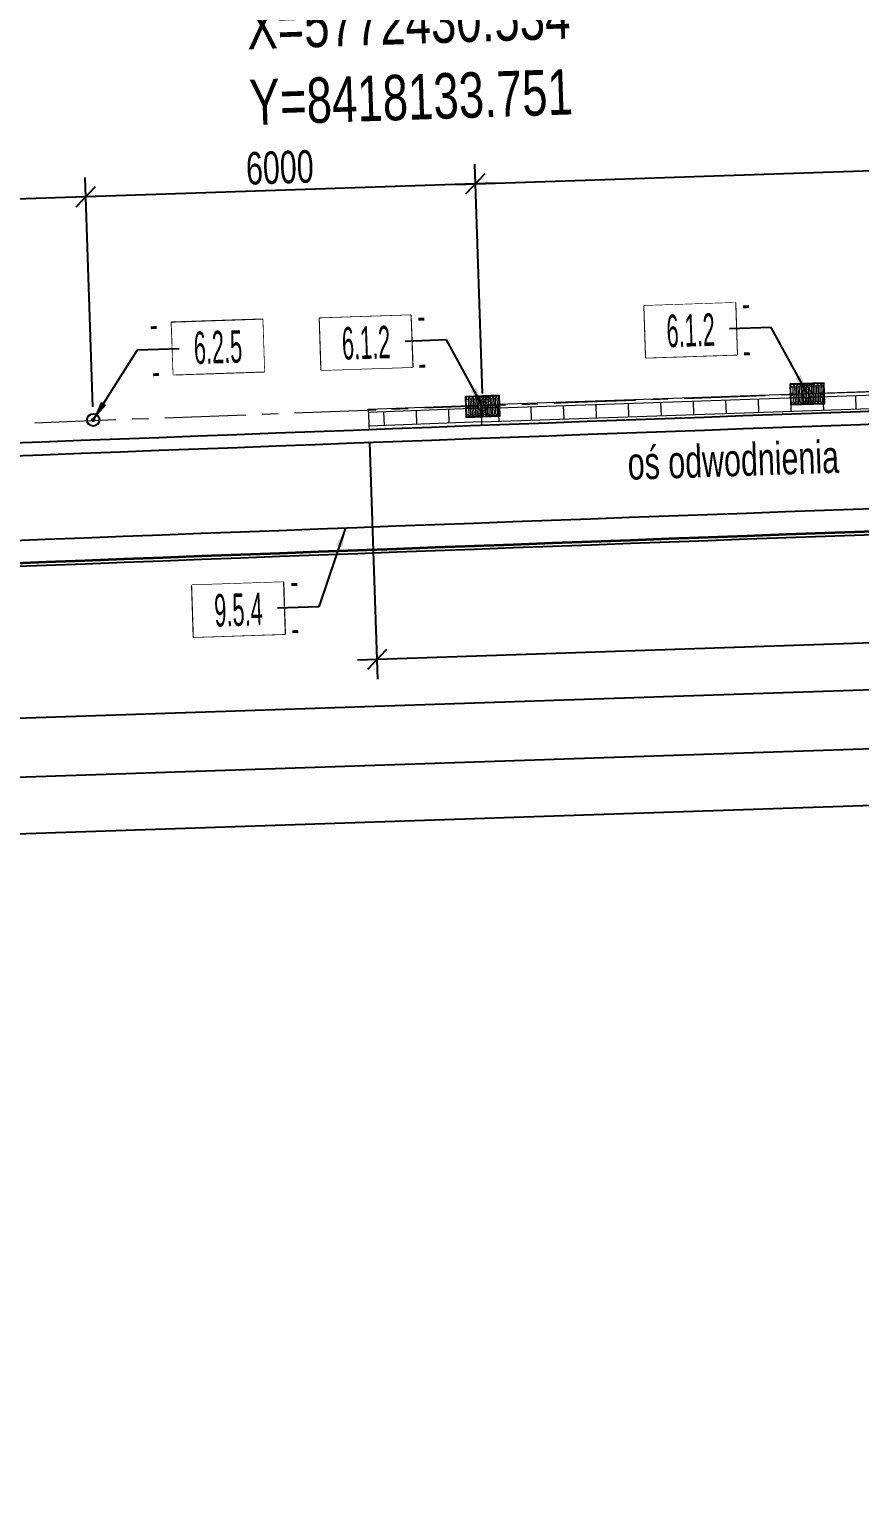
# Model space of a CAD drawing. Header units: metres. Extents: x 8395712 to 9795150, y 4166577 to 5794892.
# Drawn here: x 8418140.6 to 8418153.38, y 5772401.31 to 5772423.84 of the extents above; entities that cross this region are included whole.
import ezdxf
from ezdxf.enums import TextEntityAlignment as Align

# ---------------------------------------------------------------- set-up
doc = ezdxf.new("R2010")
doc.units = ezdxf.units.M
doc.set_wipeout_variables(frame=1)
doc.header["$PDMODE"] = 35
doc.header["$PDSIZE"] = 0.002
doc.linetypes.add('CENTER', pattern=[2, 1.25, -0.25, 0.25, -0.25])
for name, color, linetype in [('00RysOpi-T', 2, 'Continuous'), ('AII_M_bariery', 8, 'Continuous'), ('AII_M_ekrany', 8, 'Continuous'), ('AII_M_krawężnik', 9, 'Continuous'), ('AII_M_opisy do legendy', 2, 'Continuous'), ('AII_opis', 1, 'Continuous')]:
    doc.layers.add(name, color=color, linetype=linetype)
for name, color, linetype, lineweight in [('AII_M_konstrukcja 0.35', 2, 'Continuous', 35), ('AII_M_kreskowanie', 8, 'Continuous', 0), ('AII_M_odwodnienie', 8, 'Continuous', 9), ('AII_M_opisy wymiary', 1, 'Continuous', 25), ('AII_M_wyposazenie', 1, 'Continuous', 25)]:
    doc.layers.add(name, color=color, linetype=linetype, lineweight=lineweight)
doc.styles.add('AII_norm.', font='CDMSIMPL.shx', dxfattribs={"width": 0.75, "bigfont": 'CDMBIGPL.shx'})
doc.styles.add('CDMSTYLE', font='CDMSIMPL.shx', dxfattribs={"width": 0.7, "bigfont": 'CDMBIGPL.shx'})
doc.linetypes.add('OGRODZENIE2', pattern='A,6.35,-2.54,[132,ltypeshp.shx,S=2.54,R=0,X=-2.54,Y=0],-2.54,25.4', length=36.83)
doc.dimstyles.new('CDM-ME200MM', dxfattribs={"dimscale": 0.2, "dimtxt": 2.5, "dimasz": 1.5, "dimexe": 1.5, "dimexo": 1, "dimgap": 0.5, "dimtad": 1, "dimdec": 0, "dimlfac": 1000, "dimrnd": 1, "dimzin": 9, "dimtxsty": 'CDMSTYLE', "dimblk": 'OBLIQUE', "dimcen": 2.5, "dimdle": 1.5, "dimclrd": 9, "dimclre": 9, "dimadec": 1, "dimazin": 2, "dimtfac": 1, "dimtdec": 0, "dimtix": 1, "dimtmove": 2, "dimatfit": 3, "dimldrblk": 'DOT', "dimfxl": 1, "dimtvp": 1, "dimtolj": 1, "dimtzin": 0, "dimlwd": 25, "dimlwe": 25, "dimarcsym": 0})
doc.dimstyles.new('CDM-ME200MM$7', dxfattribs={"dimscale": 0.2, "dimtxt": 2.5, "dimasz": 1.5, "dimexe": 1.5, "dimexo": 1, "dimgap": 0.5, "dimtad": 1, "dimdec": 0, "dimlfac": 1000, "dimrnd": 1, "dimzin": 9, "dimtxsty": 'CDMSTYLE', "dimblk": 'OBLIQUE', "dimcen": 2.5, "dimdle": 1.5, "dimclrd": 9, "dimclre": 9, "dimadec": 1, "dimazin": 2, "dimtfac": 1, "dimtdec": 0, "dimtix": 1, "dimtmove": 2, "dimatfit": 3, "dimfxl": 1, "dimtvp": 1, "dimtolj": 1, "dimtzin": 0, "dimlwd": 25, "dimlwe": 25, "dimarcsym": 0})

# ---------------------------------------------------------------- blocks, each defined once
blk = doc.blocks.new('_OBLIQUE')
at = {"color": 0, "linetype": 'ByBlock'}
blk.add_line((-0.5, -0.5), (0.5, 0.5), dxfattribs=at)
blk = doc.blocks.new('*D35')
at = {"layer": 'AII_M_opisy wymiary', "color": 9, "linetype": 'ByBlock', "lineweight": 25, "transparency": 16777216}
for p, q in [((8418222.539, 5772418.029), (8418222.677, 5772413.918)), ((8418123.155, 5772414.699), (8418123.293, 5772410.589)), ((8418122.983, 5772410.878), (8418222.967, 5772414.228))]:
    blk.add_line(p, q, dxfattribs=at)
at = {"layer": 'Defpoints', "color": 0, "linetype": 'ByBlock', "lineweight": 25, "transparency": 16777216}
for p in [(8418222.533, 5772418.229), (8418123.149, 5772414.899), (8418222.667, 5772414.218)]:
    blk.add_point(p, dxfattribs=at)
at = {"layer": 'AII_M_opisy wymiary', "color": 9, "linetype": 'ByBlock', "lineweight": 25, "transparency": 16777216, "xscale": 0.3, "yscale": 0.3, "zscale": 0.3}
for p, rotation in [((8418222.667, 5772414.218), 1.918980294524142), ((8418123.283, 5772410.888), 181.9189802945241)]:
    blk.add_blockref('_OBLIQUE', p, dxfattribs=dict(at, rotation=rotation))
at = {"layer": 'AII_M_opisy wymiary', "color": 0, "linetype": 'ByBlock', "lineweight": 40, "transparency": 16777216, "insert": (8418172.963, 5772412.903), "char_height": 0.5, "attachment_point": 5, "rotation": 1.919, "style": 'CDMSTYLE'}
blk.add_mtext('\\A1;99440', dxfattribs=at)
blk = doc.blocks.new('_DOT')
at = {"color": 0, "linetype": 'ByBlock'}
blk.add_line((-0.5, 0), (-1, 0), dxfattribs=at)
at = {"color": 0, "linetype": 'ByBlock', "const_width": 0.5}
blk.add_lwpolyline([(-0.25, 0, 1), (0.25, 0, 1)], format="xyb", close=True, dxfattribs=at)
blk = doc.blocks.new('*U185')
at = {"layer": 'AII_M_odwodnienie', "color": 0, "linetype": 'ByBlock', "lineweight": -2}
for p, q in [((-1.738, 0.27), (-1.738, 0.06)), ((-1.5, 0.06), (-1.5, 0.27)), ((-1, 0.06), (-1, 0.27)), ((-0.5, 0.06), (-0.5, 0.27)), ((0, 0.06), (0, 0.27))]:
    blk.add_line(p, q, dxfattribs=at)
for points in [[(-1.738, 0.32), (0.262, 0.32), (0.262, 0.27), (-1.738, 0.27)], [(-1.738, 0.01), (0, 0.01), (0, 0.06), (-1.738, 0.06)]]:
    blk.add_lwpolyline(points, close=True, dxfattribs=at)
blk = doc.blocks.new('*U181')
at = {"layer": 'AII_M_odwodnienie', "color": 0, "linetype": 'ByBlock', "lineweight": -2}
for p, q in [((-5.5, -0.06), (-5.5, -0.27)), ((-5, -0.06), (-5, -0.27)), ((-4.5, -0.06), (-4.5, -0.27)), ((-4, -0.06), (-4, -0.27)), ((-3.5, -0.06), (-3.5, -0.27)), ((-3, -0.06), (-3, -0.27)), ((-2.5, -0.06), (-2.5, -0.27)), ((-2, -0.06), (-2, -0.27)), ((-1.5, -0.06), (-1.5, -0.27)), ((-1, -0.06), (-1, -0.27)), ((-0.5, -0.06), (-0.5, -0.27)), ((0, -0.06), (0, -0.27))]:
    blk.add_line(p, q, dxfattribs=at)
for points in [[(-37.138, -0.01), (0, -0.01), (0, -0.06), (-37.138, -0.06)], [(-37.138, -0.32), (0.262, -0.32), (0.262, -0.27), (-37.138, -0.27)]]:
    blk.add_lwpolyline(points, close=True, dxfattribs=at)
blk = doc.blocks.new('WPUST_RZUT')
at = {"layer": 'AII_M_odwodnienie', "color": 0, "lineweight": -2}
for p, q in [((0.262, 0.162), (-0.262, 0.162)), ((-0.262, 0.162), (-0.252, 0.152)), ((-0.262, -0.162), (-0.262, 0.162)), ((0.252, 0.152), (-0.252, 0.152)), ((-0.252, 0.152), (-0.252, 0.123)), ((-0.252, -0.123), (-0.252, 0.123)), ((-0.25, 0.02), (-0.25, 0.02)), ((-0.25, -0.02), (-0.25, 0.02)), ((-0.25, 0.02), (-0.232, 0.017)), ((-0.093, 0.15), (-0.249, 0.15)), ((-0.249, 0.15), (-0.249, 0.117)), ((-0.249, 0.117), (-0.226, 0.117)), ((-0.232, 0), (-0.228, 0.007)), ((-0.228, -0.007), (-0.232, 0)), ((-0.22, 0.007), (-0.228, 0.007)), ((-0.221, 0.114), (-0.221, 0.023)), ((-0.216, 0), (-0.22, 0.007)), ((-0.216, 0), (-0.22, -0.007)), ((-0.195, 0.13), (-0.195, -0.13)), ((-0.195, 0.117), (-0.174, 0.117)), ((-0.169, 0.114), (-0.169, -0.114)), ((-0.143, 0.13), (-0.143, -0.13)), ((-0.143, 0.117), (-0.122, 0.117)), ((-0.118, 0.114), (-0.118, -0.114)), ((-0.093, 0.15), (-0.094, 0.143)), ((-0.093, 0.142), (-0.094, 0.143)), ((-0.06, 0.123), (-0.093, 0.15)), ((-0.091, 0.127), (-0.091, -0.127)), ((-0.091, 0.114), (-0.068, 0.104)), ((-0.066, 0.144), (-0.066, 0.131)), ((-0.041, 0.144), (-0.066, 0.144)), ((-0.066, 0.1), (-0.066, -0.1)), ((-0.057, 0.109), (-0.06, 0.123)), ((0.056, 0.123), (-0.06, 0.123)), ((-0.039, 0.144), (-0.041, 0.144)), ((-0.039, 0.144), (-0.039, 0.123)), ((-0.039, 0.108), (-0.039, -0.107)), ((-0.018, 0.098), (-0.039, 0.098)), ((-0.014, 0.144), (-0.014, 0.126)), ((0.011, 0.144), (-0.014, 0.144)), ((-0.014, 0.094), (-0.014, -0.094)), ((0.013, 0.144), (0.011, 0.144)), ((0.013, 0.144), (0.013, 0.123)), ((0.013, 0.108), (0.013, -0.107)), ((0.034, 0.098), (0.013, 0.098)), ((0.038, 0.144), (0.038, 0.126)), ((0.063, 0.144), (0.038, 0.144)), ((0.038, 0.094), (0.038, -0.094)), ((0.056, 0.123), (0.054, 0.115)), ((0.089, 0.15), (0.056, 0.123)), ((0.065, 0.144), (0.063, 0.144)), ((0.065, 0.144), (0.065, 0.13)), ((0.065, 0.115), (0.065, -0.115)), ((0.065, 0.105), (0.085, 0.113)), ((0.093, 0.123), (0.089, 0.15)), ((0.249, 0.15), (0.089, 0.15)), ((0.09, 0.11), (0.09, -0.11)), ((0.117, 0.13), (0.117, -0.13)), ((0.117, 0.117), (0.138, 0.117)), ((0.142, 0.114), (0.142, -0.114)), ((0.169, 0.13), (0.169, -0.13)), ((0.169, 0.117), (0.19, 0.117)), ((0.194, 0.114), (0.194, -0.114)), ((0.216, 0), (0.22, 0.007)), ((0.22, -0.007), (0.216, 0)), ((0.228, 0.007), (0.22, 0.007)), ((0.221, 0.13), (0.221, 0.019)), ((0.221, 0.117), (0.249, 0.117)), ((0.224, 0.019), (0.221, 0.019)), ((0.232, 0), (0.228, 0.007)), ((0.232, 0), (0.228, -0.007)), ((0.25, 0.02), (0.232, 0.017)), ((0.249, 0.15), (0.249, 0.117)), ((0.25, 0.02), (0.25, 0.02)), ((0.25, -0.02), (0.25, 0.02)), ((0.252, 0.152), (0.262, 0.162)), ((0.252, -0.152), (0.252, 0.152)), ((0.262, -0.162), (0.262, 0.162)), ((-0.252, -0.152), (-0.262, -0.162)), ((-0.262, -0.162), (0.262, -0.162)), ((-0.252, -0.152), (-0.252, -0.123)), ((-0.252, -0.152), (0.252, -0.152)), ((-0.232, -0.017), (-0.25, -0.02)), ((-0.25, -0.02), (-0.25, -0.02)), ((-0.249, -0.118), (-0.226, -0.118)), ((-0.249, -0.149), (-0.249, -0.118)), ((-0.093, -0.149), (-0.249, -0.149)), ((-0.228, -0.007), (-0.22, -0.007)), ((-0.221, -0.023), (-0.221, -0.114)), ((-0.195, -0.118), (-0.174, -0.118)), ((-0.143, -0.118), (-0.122, -0.118)), ((-0.094, -0.143), (-0.093, -0.142)), ((-0.093, -0.149), (-0.094, -0.143)), ((-0.06, -0.122), (-0.093, -0.149)), ((-0.091, -0.114), (-0.068, -0.104)), ((-0.066, -0.131), (-0.066, -0.143)), ((-0.041, -0.143), (-0.066, -0.143)), ((-0.057, -0.109), (-0.06, -0.122)), ((0.056, -0.122), (-0.06, -0.122)), ((-0.039, -0.143), (-0.041, -0.143)), ((-0.018, -0.097), (-0.039, -0.097)), ((-0.039, -0.122), (-0.039, -0.143)), ((-0.014, -0.126), (-0.014, -0.143)), ((0.011, -0.143), (-0.014, -0.143)), ((0.013, -0.143), (0.011, -0.143)), ((0.034, -0.097), (0.013, -0.097)), ((0.013, -0.122), (0.013, -0.143)), ((0.038, -0.126), (0.038, -0.143)), ((0.063, -0.143), (0.038, -0.143)), ((0.056, -0.122), (0.054, -0.115)), ((0.089, -0.149), (0.056, -0.122)), ((0.065, -0.143), (0.063, -0.143)), ((0.065, -0.105), (0.085, -0.113)), ((0.065, -0.13), (0.065, -0.143)), ((0.093, -0.123), (0.089, -0.149)), ((0.249, -0.149), (0.089, -0.149)), ((0.117, -0.118), (0.138, -0.118)), ((0.169, -0.118), (0.19, -0.118)), ((0.22, -0.007), (0.228, -0.007)), ((0.221, -0.019), (0.224, -0.019)), ((0.221, -0.019), (0.221, -0.13)), ((0.221, -0.118), (0.249, -0.118)), ((0.232, -0.017), (0.25, -0.02)), ((0.249, -0.149), (0.249, -0.118)), ((0.25, -0.02), (0.25, -0.02)), ((0.262, -0.162), (0.252, -0.152))]:
    blk.add_line(p, q, dxfattribs=at)
at = {"layer": 'AII_M_odwodnienie', "color": 0, "lineweight": -2, "flags": 128}
for points in [[(-0.25, 0.02), (-0.236, 0.018), (-0.23, 0.018)], [(-0.222, 0.116), (-0.222, 0.115), (-0.221, 0.114)], [(-0.17, 0.116), (-0.17, 0.115), (-0.169, 0.114)], [(-0.118, 0.116), (-0.118, 0.115), (-0.118, 0.114)], [(-0.091, 0.127), (-0.091, 0.131), (-0.091, 0.136), (-0.091, 0.139), (-0.092, 0.14), (-0.092, 0.142), (-0.093, 0.142)], [(-0.068, 0.104), (-0.067, 0.103), (-0.066, 0.102)], [(-0.066, 0.102), (-0.066, 0.101), (-0.066, 0.1)], [(-0.014, 0.096), (-0.014, 0.095), (-0.014, 0.094)], [(0.038, 0.096), (0.038, 0.095), (0.038, 0.094)], [(0.063, 0.124), (0.059, 0.12), (0.054, 0.115)], [(0.065, 0.115), (0.065, 0.119), (0.065, 0.121), (0.065, 0.122), (0.065, 0.123), (0.064, 0.123), (0.064, 0.124), (0.064, 0.124), (0.064, 0.124), (0.064, 0.124), (0.064, 0.124), (0.063, 0.124)], [(0.093, 0.123), (0.09, 0.116), (0.089, 0.113)], [(0.142, 0.116), (0.142, 0.115), (0.142, 0.114)], [(0.194, 0.116), (0.194, 0.115), (0.194, 0.114)], [(0.25, 0.02), (0.236, 0.018), (0.23, 0.018)], [(-0.23, -0.018), (-0.236, -0.018), (-0.25, -0.02)], [(-0.221, -0.114), (-0.222, -0.115), (-0.222, -0.116)], [(-0.169, -0.114), (-0.17, -0.115), (-0.17, -0.116)], [(-0.118, -0.114), (-0.118, -0.115), (-0.118, -0.116)], [(-0.093, -0.142), (-0.092, -0.142), (-0.092, -0.141), (-0.091, -0.139), (-0.091, -0.137), (-0.091, -0.132), (-0.091, -0.127)], [(-0.066, -0.102), (-0.067, -0.103), (-0.068, -0.104)], [(-0.066, -0.1), (-0.066, -0.101), (-0.066, -0.102)], [(-0.014, -0.094), (-0.014, -0.095), (-0.014, -0.096)], [(0.038, -0.094), (0.038, -0.095), (0.038, -0.096)], [(0.054, -0.115), (0.059, -0.12), (0.063, -0.124)], [(0.063, -0.124), (0.064, -0.124), (0.064, -0.124), (0.064, -0.124), (0.064, -0.124), (0.064, -0.124), (0.065, -0.123), (0.065, -0.121), (0.065, -0.119), (0.065, -0.115)], [(0.089, -0.113), (0.09, -0.116), (0.093, -0.123)], [(0.142, -0.114), (0.142, -0.115), (0.142, -0.116)], [(0.194, -0.114), (0.194, -0.115), (0.194, -0.116)], [(0.23, -0.018), (0.236, -0.018), (0.25, -0.02)]]:
    blk.add_lwpolyline(points, dxfattribs=at)
at = {"layer": 'AII_M_odwodnienie', "color": 0, "lineweight": -2}
for centre, radius in [((-0.224, 0), 0.013), ((-0.224, 0), 0.012), ((0, 0), 0.075), ((0.224, 0), 0.012)]:
    blk.add_circle(centre, radius, dxfattribs=at)
for centre, radius, start, end in [((-0.224, 0), 0.019, 90, 270), ((-0.224, 0), 0.00702, 150, 210), ((-0.224, 0), 0.00702, 90, 150), ((-0.225, 0.023), 0.00394, 274.1326, 0.8038), ((-0.224, 0), 0.00702, 30, 90), ((-0.224, 0), 0.00702, 330, 30), ((-0.067, 0.131), 0.00195, 251.6983, 2.8741), ((-0.05, 0.09), 0.0201, 110.6397, 144.0394), ((-0.017, 0.126), 0.00398, 286.3143, 0.6369), ((0.035, 0.126), 0.00398, 286.3144, 0.6368), ((0.087, 0.11), 0.0041, 47.8922, 114.4444), ((0.086, 0.11), 0.00414, 360, 45.1676), ((0.224, 0), 0.013, 110.2565, 249.7435), ((0.224, 0), 0.00702, 150, 210), ((0.224, 0), 0.00702, 90, 150), ((0.224, 0), 0.013, 249.7478, 110.2522), ((0.224, 0), 0.019, 270, 90), ((0.224, 0), 0.00702, 30, 90), ((0.224, 0), 0.00702, 330, 30), ((-0.224, 0), 0.00702, 210, 270), ((-0.225, -0.023), 0.00396, 359.4753, 85.5883), ((-0.224, 0), 0.00702, 270, 330), ((-0.067, -0.131), 0.002, 358.5452, 105.1753), ((-0.05, -0.091), 0.0194, 215.2928, 250.0282), ((-0.017, -0.126), 0.00378, 357.523, 78.2893), ((0.035, -0.126), 0.00378, 357.523, 78.2894), ((0.087, -0.11), 0.0041, 245.5739, 312.0895), ((0.086, -0.11), 0.00413, 314.8096, 0.0228), ((0.224, 0), 0.00702, 210, 270), ((0.224, 0), 0.00702, 270, 330)]:
    blk.add_arc(centre, radius, start, end, dxfattribs=at)
for centre, major_axis, ratio, start_param, end_param in [((-0.225, 0.114), (0.00356, -0.00189), 0.986478, 1.130171, 2.065083), ((-0.197, -0.37), (0, 0.513), 0.15625, 0, 0.327274), ((-0.197, 0.13), (0, 0.0128), 0.15625, 4.712389, 6.283185), ((-0.173, 0.114), (0.00356, -0.00189), 0.986478, 1.130171, 2.065083), ((-0.145, -0.37), (0, 0.513), 0.15625, 0, 0.327274), ((-0.145, 0.13), (0, 0.0128), 0.15625, 4.712389, 6.283185), ((-0.121, 0.114), (0.00356, -0.00189), 0.986478, 1.130171, 2.065083), ((-0.093, -0.37), (0, 0.513), 0.15625, 0.0189, 0.327274), ((-0.041, -0.283), (0, 0.401), 0.2, 0, 0.204754), ((-0.041, 0.108), (0, 0.01), 0.2, 4.712389, 6.283185), ((-0.017, 0.094), (0.0035, -0.00201), 0.982703, 1.213284, 2.099289), ((0.011, -0.283), (0, 0.401), 0.2, 0, 0.328812), ((0.011, 0.108), (0, 0.01), 0.2, 4.712389, 6.283185), ((0.035, 0.094), (0.0035, -0.00201), 0.982703, 1.213284, 2.099289), ((0.063, -0.283), (0, 0.401), 0.2, 0.11706, 0.328812), ((0.115, -0.37), (0, 0.513), 0.15625, 0, 0.282384), ((0.115, 0.13), (0, 0.0128), 0.15625, 4.712389, 6.283185), ((0.139, 0.114), (0.00356, -0.00189), 0.986478, 1.130171, 2.065083), ((0.167, -0.37), (0, 0.513), 0.15625, 0, 0.327274), ((0.167, 0.13), (0, 0.0128), 0.15625, 4.712389, 6.283185), ((0.191, 0.114), (0.00356, -0.00189), 0.986478, 1.130171, 2.065083), ((0.219, -0.37), (0, 0.513), 0.15625, 0, 0.327274), ((0.219, 0.13), (0, 0.0128), 0.15625, 4.712389, 6.283185), ((-0.225, -0.114), (0.00356, 0.00189), 0.986478, 4.218103, 5.153014), ((-0.197, 0.37), (0, 0.513), 0.15625, 2.814318, 3.141593), ((-0.197, -0.13), (0, 0.0128), 0.15625, 3.141593, 4.712389), ((-0.173, -0.114), (0.00356, 0.00189), 0.986478, 4.218103, 5.153014), ((-0.145, 0.37), (0, 0.513), 0.15625, 2.814318, 3.141593), ((-0.145, -0.13), (0, 0.0128), 0.15625, 3.141593, 4.712389), ((-0.121, -0.114), (0.00356, 0.00189), 0.986478, 4.218103, 5.153014), ((-0.093, 0.37), (0, 0.513), 0.15625, 2.814318, 3.122692), ((-0.041, 0.283), (0, 0.401), 0.2, 2.936839, 3.141593), ((-0.041, -0.107), (0, 0.01), 0.2, 3.141593, 4.712389), ((-0.017, -0.094), (0.0035, 0.00201), 0.982703, 4.183896, 5.069901), ((0.011, 0.283), (0, 0.401), 0.2, 2.812781, 3.141593), ((0.011, -0.107), (0, 0.01), 0.2, 3.141593, 4.712389), ((0.035, -0.094), (0.0035, 0.00201), 0.982703, 4.183896, 5.069901), ((0.063, 0.283), (0, 0.401), 0.2, 2.812781, 3.024533), ((0.115, 0.37), (0, 0.513), 0.15625, 2.859208, 3.141593), ((0.115, -0.13), (0, 0.0128), 0.15625, 3.141593, 4.712389), ((0.139, -0.114), (0.00356, 0.00189), 0.986478, 4.218103, 5.153014), ((0.167, 0.37), (0, 0.513), 0.15625, 2.814318, 3.141593), ((0.167, -0.13), (0, 0.0128), 0.15625, 3.141593, 4.712389), ((0.191, -0.114), (0.00356, 0.00189), 0.986478, 4.218103, 5.153014), ((0.219, 0.37), (0, 0.513), 0.15625, 2.814318, 3.141593), ((0.219, -0.13), (0, 0.0128), 0.15625, 3.141593, 4.712389)]:
    blk.add_ellipse(centre, major_axis=major_axis, ratio=ratio, start_param=start_param, end_param=end_param, dxfattribs=at)
blk = doc.blocks.new('OpiNum01')
at = {"layer": 'AII_M_opisy do legendy', "color": 0, "linetype": 'Continuous'}
blk.add_lwpolyline([(-3.5, -2), (3.5, -2), (3.5, 2), (-3.5, 2)], close=True, dxfattribs=at)
at = {"color": 9, "linetype": 'Continuous', "lineweight": 25, "style": 'CDMSTYLE', "width": 0.7, "flags": 1}
for tag, p in [('NAZWAPOL', (-4.1, -6.8)), ('NAZWAANG', (-4.1, -10.48)), ('SPECYF', (-4.1, -14.15)), ('ID', (-4.1, -17.82)), ('BAZA', (-4.1, -21.5)), ('RYSUNEK', (-4.1, -25.17))]:
    blk.add_attdef(tag, p, '', height=2, dxfattribs=at)
at = {"layer": 'AII_M_opisy do legendy', "linetype": 'Continuous', "lineweight": -2, "style": 'CDMSTYLE', "width": 0.5}
blk.add_attdef('NR', text='', height=2.5, dxfattribs=at).set_placement((0, 0), align=Align.MIDDLE)
at = {"color": 0, "linetype": 'Continuous'}
blk.add_wipeout([(-3.5, -2), (3.5, -2), (3.5, 2), (-3.5, 2)], dxfattribs=at).dxf.layer = 'AII_M_opisy do legendy'
blk = doc.blocks.new('OpiTxt01')
at = {"color": 0, "linetype": 'Continuous', "lineweight": 20, "style": 'CDMSTYLE', "width": 0.7}
blk.add_attdef('TEKST_GORNY', (1, 0.89), '', height=2, dxfattribs=at)
at = {"color": 0, "linetype": 'Continuous', "lineweight": -2, "style": 'CDMSTYLE', "width": 0.7}
blk.add_attdef('TEKST_DOLNY', (1.05, -2.73), '', height=2, dxfattribs=at)
blk = doc.blocks.new('*D192')
at = {"layer": 'AII_M_opisy wymiary', "color": 9, "linetype": 'ByBlock', "lineweight": 25, "transparency": 16777216}
for p, q in [((8418207.537, 5772420.216), (8418207.418, 5772423.776)), ((8418147.162, 5772421.455), (8418207.728, 5772423.486)), ((8418147.57, 5772418.24), (8418147.452, 5772421.765))]:
    blk.add_line(p, q, dxfattribs=at)
at = {"layer": 'Defpoints', "color": 0, "linetype": 'ByBlock', "lineweight": 25, "transparency": 16777216}
for p in [(8418207.428, 5772423.476), (8418207.544, 5772420.016), (8418147.577, 5772418.04)]:
    blk.add_point(p, dxfattribs=at)
at = {"layer": 'AII_M_opisy wymiary', "color": 9, "linetype": 'ByBlock', "lineweight": 25, "transparency": 16777216, "xscale": 0.3, "yscale": 0.3, "zscale": 0.3}
for p, rotation in [((8418207.428, 5772423.476), 1.92062245079579), ((8418147.462, 5772421.465), 181.9206224507958)]:
    blk.add_blockref('_OBLIQUE', p, dxfattribs=dict(at, rotation=rotation))
at = {"layer": 'AII_M_opisy wymiary', "color": 0, "linetype": 'ByBlock', "lineweight": 25, "transparency": 16777216, "insert": (8418177.433, 5772422.821), "char_height": 0.5, "attachment_point": 5, "rotation": 1.9206, "style": 'CDMSTYLE'}
blk.add_mtext('\\A1;12x5000=60000', dxfattribs=at)
blk = doc.blocks.new('*D194')
at = {"layer": 'AII_M_opisy wymiary', "color": 9, "linetype": 'ByBlock', "lineweight": 25, "transparency": 16777216}
for p, q in [((8418210.96, 5772419.615), (8418211.08, 5772416.027)), ((8418145.835, 5772417.484), (8418145.957, 5772413.844)), ((8418211.37, 5772416.337), (8418145.647, 5772414.133))]:
    blk.add_line(p, q, dxfattribs=at)
at = {"layer": 'Defpoints', "color": 0, "linetype": 'ByBlock', "lineweight": 25, "transparency": 16777216}
for p in [(8418210.953, 5772419.815), (8418145.828, 5772417.684), (8418145.947, 5772414.143)]:
    blk.add_point(p, dxfattribs=at)
at = {"layer": 'AII_M_opisy wymiary', "color": 9, "linetype": 'ByBlock', "lineweight": 25, "transparency": 16777216, "xscale": 0.3, "yscale": 0.3, "zscale": 0.3}
for p, rotation in [((8418211.07, 5772416.327), 1.92062245079579), ((8418145.947, 5772414.143), 181.9206224507958)]:
    blk.add_blockref('_OBLIQUE', p, dxfattribs=dict(at, rotation=rotation))
at = {"layer": 'AII_M_opisy wymiary', "color": 0, "linetype": 'ByBlock', "lineweight": 25, "transparency": 16777216, "char_height": 0.5, "attachment_point": 5, "rotation": 1.9206, "style": 'CDMSTYLE'}
for s, insert in [('\\A1;zasięg ścieku przykrawężnikowego', (8418178.494, 5772415.668)), ('\\A1;65160', (8418178.52, 5772414.886))]:
    blk.add_mtext(s, dxfattribs=dict(at, insert=insert))
blk = doc.blocks.new('*D197')
at = {"layer": 'AII_M_opisy wymiary', "color": 9, "linetype": 'ByBlock', "lineweight": 25, "transparency": 16777216}
for p, q in [((8418211.022, 5772417.766), (8418211.134, 5772414.401)), ((8418134.265, 5772415.192), (8418134.378, 5772411.827)), ((8418211.424, 5772414.711), (8418134.068, 5772412.117))]:
    blk.add_line(p, q, dxfattribs=at)
at = {"layer": 'Defpoints', "color": 0, "linetype": 'ByBlock', "lineweight": 25, "transparency": 16777216}
for p in [(8418211.015, 5772417.966), (8418134.258, 5772415.392), (8418134.368, 5772412.127)]:
    blk.add_point(p, dxfattribs=at)
at = {"layer": 'AII_M_opisy wymiary', "color": 9, "linetype": 'ByBlock', "lineweight": 25, "transparency": 16777216, "xscale": 0.3, "yscale": 0.3, "zscale": 0.3}
for p, rotation in [((8418211.124, 5772414.701), 1.92062245079579), ((8418134.368, 5772412.127), 181.9206224507958)]:
    blk.add_blockref('_OBLIQUE', p, dxfattribs=dict(at, rotation=rotation))
at = {"layer": 'AII_M_opisy wymiary', "color": 0, "linetype": 'ByBlock', "lineweight": 25, "transparency": 16777216, "insert": (8418172.734, 5772413.764), "char_height": 0.5, "attachment_point": 5, "rotation": 1.9206, "style": 'CDMSTYLE'}
blk.add_mtext('\\A1;Lc=76800', dxfattribs=at)
blk = doc.blocks.new('*D201')
at = {"layer": 'AII_M_opisy wymiary', "color": 9, "linetype": 'ByBlock', "lineweight": 25, "transparency": 16777216}
for p, q in [((8418210.122, 5772417.741), (8418210.205, 5772415.275)), ((8418210.494, 5772415.585), (8418134.937, 5772413.052)), ((8418135.235, 5772413.119), (8418135.247, 5772412.762))]:
    blk.add_line(p, q, dxfattribs=at)
at = {"layer": 'Defpoints', "color": 0, "linetype": 'ByBlock', "lineweight": 25, "transparency": 16777216}
for p in [(8418210.115, 5772417.94), (8418135.228, 5772413.319, 0), (8418135.237, 5772413.062)]:
    blk.add_point(p, dxfattribs=at)
at = {"layer": 'AII_M_opisy wymiary', "color": 9, "linetype": 'ByBlock', "lineweight": 25, "transparency": 16777216, "xscale": 0.3, "yscale": 0.3, "zscale": 0.3}
for p, rotation in [((8418210.195, 5772415.575), 1.92062245079579), ((8418135.237, 5772413.062), 181.9206224507958)]:
    blk.add_blockref('_OBLIQUE', p, dxfattribs=dict(at, rotation=rotation))
at = {"layer": 'AII_M_opisy wymiary', "color": 0, "linetype": 'ByBlock', "lineweight": 25, "transparency": 16777216, "insert": (8418172.704, 5772414.668), "char_height": 0.5, "attachment_point": 5, "rotation": 1.9206, "style": 'CDMSTYLE'}
blk.add_mtext('\\A1;Lt=75000', dxfattribs=at)
blk = doc.blocks.new('*D465')
at = {"layer": 'AII_M_opisy wymiary', "color": 9, "linetype": 'ByBlock', "lineweight": 25, "transparency": 16777216}
for p, q in [((8418147.57, 5772418.24), (8418147.452, 5772421.765)), ((8418147.762, 5772421.475), (8418141.165, 5772421.254)), ((8418141.574, 5772418.032), (8418141.455, 5772421.564))]:
    blk.add_line(p, q, dxfattribs=at)
at = {"layer": 'Defpoints', "color": 0, "linetype": 'ByBlock', "lineweight": 25, "transparency": 16777216}
for p in [(8418141.465, 5772421.264), (8418147.577, 5772418.04), (8418141.58, 5772417.832)]:
    blk.add_point(p, dxfattribs=at)
at = {"layer": 'AII_M_opisy wymiary', "color": 9, "linetype": 'ByBlock', "lineweight": 25, "transparency": 16777216, "xscale": 0.3, "yscale": 0.3, "zscale": 0.3}
for p, rotation in [((8418147.462, 5772421.465), 1.92062245079579), ((8418141.465, 5772421.264), 181.9206224507958)]:
    blk.add_blockref('_OBLIQUE', p, dxfattribs=dict(at, rotation=rotation))
at = {"layer": 'AII_M_opisy wymiary', "color": 0, "linetype": 'ByBlock', "lineweight": 25, "transparency": 16777216, "insert": (8418144.452, 5772421.715), "char_height": 0.5, "attachment_point": 5, "rotation": 1.9206, "style": 'CDMSTYLE'}
blk.add_mtext('\\A1;6000', dxfattribs=at)
blk = doc.blocks.new('*D466')
at = {"layer": 'AII_M_opisy wymiary', "color": 9, "linetype": 'ByBlock', "lineweight": 25, "transparency": 16777216}
for p, q in [((8418141.574, 5772418.032), (8418141.455, 5772421.564)), ((8418141.765, 5772421.274), (8418135.668, 5772421.07)), ((8418136.077, 5772417.847), (8418135.958, 5772421.38))]:
    blk.add_line(p, q, dxfattribs=at)
at = {"layer": 'Defpoints', "color": 0, "linetype": 'ByBlock', "lineweight": 25, "transparency": 16777216}
for p in [(8418135.968, 5772421.08), (8418136.083, 5772417.648), (8418141.58, 5772417.832)]:
    blk.add_point(p, dxfattribs=at)
at = {"layer": 'AII_M_opisy wymiary', "color": 9, "linetype": 'ByBlock', "lineweight": 25, "transparency": 16777216, "xscale": 0.3, "yscale": 0.3, "zscale": 0.3}
for p, rotation in [((8418135.968, 5772421.08), 181.9206224507958), ((8418141.465, 5772421.264), 1.92062245079579)]:
    blk.add_blockref('_OBLIQUE', p, dxfattribs=dict(at, rotation=rotation))
at = {"layer": 'AII_M_opisy wymiary', "color": 0, "linetype": 'ByBlock', "lineweight": 25, "transparency": 16777216, "insert": (8418138.705, 5772421.522), "char_height": 0.5, "attachment_point": 5, "rotation": 1.9206, "style": 'CDMSTYLE'}
blk.add_mtext('\\A1;5500', dxfattribs=at)
blk = doc.blocks.new('Sączek')
at = {"layer": 'AII_M_odwodnienie', "color": 0}
for radius in [0.1, 0.1, 0.0894, 0.025, 0.02]:
    blk.add_circle((0, 0), radius, dxfattribs=at)

msp = doc.modelspace()

# ---------------------------------------------------------------- hatches: boundary and pattern name
at = {"layer": 'AII_M_kreskowanie', "linetype": 'ByBlock', "lineweight": 25}
h = msp.add_hatch(dxfattribs=at)
h.set_pattern_fill('GRASS', color=256, scale=0.05)
h.set_pattern_definition([(91.92062, (8417820.252, 5772544.7308), (-0.9276184, 0.8674239), [0.238125, -1.5579262]), (46.92062, (8417820.252, 5772544.7308), (-0.9276184, 0.867424), [0.238125, -1.031875]), (136.92062, (8417820.252, 5772544.7308), (-0.867424, -0.9276184), [0.238125, -1.031875])])
h.paths.add_polyline_path([(8418132.7479, 5772445.4555), (8418123.2492, 5772445.2983, 0.4155548), (8418122.229, 5772446.2823), (8418121.0292, 5772446.2579, 0.0776354), (8418120.7253, 5772446.204), (8418115.0512, 5772444.2587), (8418113.4342, 5772453.7471), (8418117.6281, 5772455.185, -0.0780443), (8418120.8357, 5772455.7559), (8418122.0355, 5772455.7804, -0.4153554)])
h.paths.add_polyline_path([(8418119.2619, 5772404.7433), (8418113.4957, 5772406.3483), (8418116.0202, 5772415.5068), (8418121.8012, 5772413.8976, 0.0770016), (8418122.1053, 5772413.8616), (8418123.3045, 5772413.9047, 0.413512), (8418124.268, 5772414.9376), (8418133.7603, 5772415.322, -0.4153554), (8418123.6456, 5772404.4108), (8418123.6456, 5772404.4108), (8418122.4464, 5772404.3678, -0.0767977)])
h.paths.add_polyline_path([(8418229.6535, 5772419.3189), (8418223.9965, 5772417.3155, -0.0784483), (8418223.6899, 5772417.2585), (8418222.4903, 5772417.2258, -0.414703), (8418221.4634, 5772418.1999), (8418211.5173, 5772417.9207, 0.4140306), (8418222.761, 5772407.2795), (8418223.9606, 5772407.3121, 0.0784483), (8418227.3181, 5772407.9362), (8418232.4895, 5772409.7677)])

# ---------------------------------------------------------------- linework, layer by layer
at = {"layer": 'AII_M_bariery', "linetype": 'OGRODZENIE2', "ltscale": 0.05, "extrusion": (0, 0, -1)}
msp.add_arc((-8418406.7296, 5765435.8582), 6986.5, 87.76446335, 88.39429481, dxfattribs=at)
at = {"layer": 'AII_M_ekrany', "linetype": 'OGRODZENIE2', "ltscale": 0.1, "extrusion": (0, 0, -1)}
msp.add_arc((-8418406.7296, 5765435.8582), 6985.2, 87.76440474, 88.39435342, dxfattribs=at)
at = {"layer": 'AII_M_konstrukcja 0.35', "extrusion": (0, 0, -1)}
msp.add_arc((-8418406.8991, 5765430.3495), 6990.3613, 87.76476148, 88.39424503, dxfattribs=at)
at = {"layer": 'AII_M_krawężnik', "color": 8, "extrusion": (0, 0, -1)}
msp.add_arc((-8418406.7296, 5765435.8582), 6986.7, 87.76447237, 88.39428579, dxfattribs=at)
at = {"layer": 'AII_M_odwodnienie', "linetype": 'CENTER', "extrusion": (0, 0, -1)}
msp.add_arc((-8418403.9188, 5765527.0873), 6895.728, 87.76240878, 88.39222502, dxfattribs=at)
at = {"layer": 'AII_M_opisy wymiary', "color": 1, "linetype": 'ByBlock', "lineweight": 40}
msp.add_circle((8418171.8303, 5772432.124), 22459.4841, dxfattribs=at)
at = {"layer": 'AII_M_wyposazenie', "extrusion": (0, 0, -1)}
msp.add_lwpolyline([(-8418134.2601, 5772415.3418, 0.0027488), (-8418211.0166, 5772417.9158)], format="xyb", dxfattribs=at)

# ---------------------------------------------------------------- block references
at = {"layer": 'AII_M_odwodnienie', "color": 140, "lineweight": 9, "xscale": -1, "rotation": 1.971410817523642}
msp.add_blockref('*U181', (8418147.8137, 5772418.0793), dxfattribs=at)
at = {"layer": 'AII_M_odwodnienie', "color": 140}
for name, p, rotation in [('WPUST_RZUT', (8418152.573, 5772418.2318), 1.920622450795788), ('WPUST_RZUT', (8418147.5766, 5772418.0401), 1.920622450795788), ('Sączek', (8418141.5802, 5772417.8318), 184.4314447955168)]:
    msp.add_blockref(name, p, dxfattribs=dict(at, rotation=rotation))
at = {"layer": 'AII_M_odwodnienie', "color": 140, "lineweight": 9, "rotation": 2.155917321136373}
msp.add_blockref('*U185', (8418147.5633, 5772417.7405), dxfattribs=at)
at = {"layer": 'Defpoints', "color": 250, "linetype": 'Continuous', "lineweight": 0, "xscale": 0.2, "yscale": 0.2, "zscale": 0.2, "rotation": 1.920622483634996}
msp.add_blockref('OpiTxt01', (8418142.2612, 5772418.9109), dxfattribs=at).add_auto_attribs({'TEKST_GORNY': '-', 'TEKST_DOLNY': '-'})

# ---------------------------------------------------------------- texts
at = {"layer": 'AII_opis', "color": 2, "insert": (8418146.344, 5772426.6495), "char_height": 0.7, "attachment_point": 2, "rotation": 1.92062, "style": 'AII_norm.'}
msp.add_mtext('MA/PZDs-69\\Pkm 602+000,30 A2 \\PX=5772430.534\\PY=8418133.751', dxfattribs=at)
at = {"layer": 'AII_opis', "lineweight": 25, "insert": (8418149.8152, 5772416.9031), "char_height": 0.5, "attachment_point": 7, "rotation": 1.92062, "line_spacing_factor": 1.2, "style": 'AII_norm.'}
msp.add_mtext('{\\W0.7;oś odwodnienia}', dxfattribs=at)

# ---------------------------------------------------------------- dimensions: what is measured, and where the dimension line sits
at = {"layer": 'AII_M_opisy wymiary', "color": 1, "linetype": 'ByBlock', "lineweight": 25}
dim = msp.add_linear_dim(base=(8418135.9682, 5772421.08), p1=(8418141.5802, 5772417.8318), p2=(8418136.0833, 5772417.6475), angle=1.92062, dimstyle='CDM-ME200MM', dxfattribs=at)
dim.commit()
dim.dimension.update_dxf_attribs({"geometry": '*D466', "text_midpoint": (8418138.7049, 5772421.522)})
at = {"layer": 'AII_M_opisy wymiary', "color": 1, "linetype": 'ByBlock', "lineweight": 40}
dim = msp.add_aligned_dim(p1=(8418123.1487, 5772414.8992), p2=(8418222.5326, 5772418.2291), distance=-4.013, dimstyle='CDM-ME200MM', dxfattribs=at)
dim.commit()
dim.dimension.update_dxf_attribs({"geometry": '*D35', "text_midpoint": (8418172.9633, 5772412.9031)})

# ---------------------------------------------------------------- next in the draw order: block references
at = {"layer": '00RysOpi-T', "color": 1, "linetype": 'Continuous', "lineweight": 0}
ref = msp.add_blockref('OpiNum01', (8418145.7798, 5772419.02), dxfattribs=dict(at, xscale=-0.2, yscale=0.2, zscale=0.2, rotation=1.920622288200118))
ref.add_attrib('NR', '6.1.2', dxfattribs={"layer": 'AII_M_opisy do legendy', "linetype": 'Continuous', "lineweight": -2, "height": 0.5, "rotation": 1.92062, "style": 'CDMSTYLE', "width": 0.5}).set_placement((8418145.7798, 5772419.02), align=Align.MIDDLE)
ref = msp.add_blockref('OpiNum01', (8418150.7762, 5772419.2116), dxfattribs=dict(at, xscale=-0.2, yscale=0.2, zscale=0.2, rotation=1.920622288200118))
ref.add_attrib('NR', '6.1.2', dxfattribs={"layer": 'AII_M_opisy do legendy', "linetype": 'Continuous', "lineweight": -2, "height": 0.5, "rotation": 1.92062, "style": 'CDMSTYLE', "width": 0.5}).set_placement((8418150.7762, 5772419.2116), align=Align.MIDDLE)
ref = msp.add_blockref('OpiNum01', (8418143.8154, 5772414.912), dxfattribs=dict(at, xscale=-0.2000000000000001, yscale=0.2, zscale=0.2, rotation=181.9206224258972))
ref.add_attrib('NR', '9.5.4', dxfattribs={"layer": 'AII_M_opisy do legendy', "linetype": 'Continuous', "lineweight": -2, "height": 0.5, "rotation": 1.92062, "style": 'CDMSTYLE', "width": 0.5}).set_placement((8418143.8154, 5772414.912), align=Align.MIDDLE)

# ---------------------------------------------------------------- next in the draw order: block references
at = {"layer": 'Defpoints', "color": 250, "linetype": 'Continuous', "lineweight": 0}
ref = msp.add_blockref('OpiTxt01', (8418152.0155, 5772419.2532), dxfattribs=dict(at, xscale=-0.2, yscale=0.2, zscale=0.2, rotation=1.920622288200118))
ref.add_attrib('TEKST_GORNY', '-', (8418151.5697, 5772419.4173), dxfattribs={"layer": '0', "color": 0, "linetype": 'Continuous', "lineweight": 20, "height": 0.4, "rotation": 1.92062, "style": 'CDMSTYLE', "width": 0.7})
ref.add_attrib('TEKST_DOLNY', '-', (8418151.5842, 5772418.6921), dxfattribs={"layer": '0', "color": 0, "linetype": 'Continuous', "lineweight": -2, "height": 0.4, "rotation": 1.92062, "style": 'CDMSTYLE', "width": 0.7})
ref = msp.add_blockref('OpiTxt01', (8418147.0191, 5772419.0615), dxfattribs=dict(at, xscale=-0.2, yscale=0.2, zscale=0.2, rotation=1.920622288200118))
ref.add_attrib('TEKST_GORNY', '-', (8418146.5734, 5772419.2256), dxfattribs={"layer": '0', "color": 0, "linetype": 'Continuous', "lineweight": 20, "height": 0.4, "rotation": 1.92062, "style": 'CDMSTYLE', "width": 0.7})
ref.add_attrib('TEKST_DOLNY', '-', (8418146.5879, 5772418.5005), dxfattribs={"layer": '0', "color": 0, "linetype": 'Continuous', "lineweight": -2, "height": 0.4, "rotation": 1.92062, "style": 'CDMSTYLE', "width": 0.7})
ref = msp.add_blockref('OpiTxt01', (8418144.4151, 5772414.9321), dxfattribs=dict(at, xscale=-0.2000000000000001, yscale=0.2, zscale=0.2, rotation=181.9206224258972))
ref.add_attrib('TEKST_GORNY', '-', (8418144.6324, 5772414.4173), dxfattribs={"layer": '0', "color": 0, "linetype": 'Continuous', "lineweight": 20, "height": 0.4, "rotation": 1.92062, "style": 'CDMSTYLE', "width": 0.7})
ref.add_attrib('TEKST_DOLNY', '-', (8418144.6179, 5772415.1425), dxfattribs={"layer": '0', "color": 0, "linetype": 'Continuous', "lineweight": -2, "height": 0.4, "rotation": 1.92062, "style": 'CDMSTYLE', "width": 0.7})

# ---------------------------------------------------------------- next in the draw order: dimensions: what is measured, and where the dimension line sits
at = {"layer": 'AII_M_opisy wymiary', "color": 1, "linetype": 'ByBlock', "lineweight": 25}
for base, p1, p2, text, picture, middle in [((8418207.428, 5772423.4763), (8418147.5766, 5772418.0401), (8418207.5441, 5772420.0159), '12x5000=<>', '*D192', (8418177.4332, 5772422.8207)), ((8418145.9467, 5772414.1434), (8418210.9529, 5772419.8147), (8418145.828, 5772417.6843), 'zasięg ścieku przykrawężnikowego\\X<>', '*D194', (8418178.5083, 5772415.2353)), ((8418134.3679, 5772412.1272), (8418211.0149, 5772417.9657), (8418134.2584, 5772415.392), 'Lc=<>', '*D197', (8418172.7344, 5772413.764)), ((8418135.2371, 5772413.0617), (8418210.1153, 5772417.9405), (8418135.2285, 5772413.3189, 0), 'Lt=<>', '*D201', (8418172.7041, 5772414.6683))]:
    dim = msp.add_linear_dim(base=base, p1=p1, p2=p2, angle=1.92062, text=text, dimstyle='CDM-ME200MM', dxfattribs=at)
    dim.commit()
    dim.dimension.update_dxf_attribs({"geometry": picture, "text_midpoint": middle})
dim = msp.add_linear_dim(base=(8418141.4651, 5772421.2643), p1=(8418147.5766, 5772418.0401), p2=(8418141.5802, 5772417.8318), angle=1.92062, dimstyle='CDM-ME200MM', dxfattribs=at)
dim.commit()
dim.dimension.update_dxf_attribs({"geometry": '*D465', "text_midpoint": (8418144.4517, 5772421.7147)})

# ---------------------------------------------------------------- next in the draw order: leaders
at = {"layer": '00RysOpi-T', "color": 9, "linetype": 'Continuous', "lineweight": 0}
for points in [[(8418152.573, 5772418.2318), (8418152.0155, 5772419.2532), (8418151.3758, 5772419.2318)], [(8418147.5766, 5772418.0401), (8418147.0191, 5772419.0615), (8418146.3795, 5772419.0401)], [(8418145.4634, 5772416.1685), (8418145.0547, 5772414.9536), (8418144.4151, 5772414.9321)]]:
    msp.add_leader(points, dimstyle='CDM-ME200MM$7', dxfattribs=at)

# ---------------------------------------------------------------- next in the draw order: block references
at = {"layer": '00RysOpi-T', "color": 1, "linetype": 'Continuous', "lineweight": 0, "xscale": 0.2, "yscale": 0.2, "zscale": 0.2, "rotation": 1.920622483634996}
msp.add_blockref('OpiNum01', (8418143.5005, 5772418.9524), dxfattribs=at).add_auto_attribs({'NR': '6.2.5'})

# ---------------------------------------------------------------- next in the draw order: leaders
at = {"layer": '00RysOpi-T', "color": 9, "linetype": 'Continuous', "lineweight": 0}
msp.add_leader([(8418141.5802, 5772417.8318), (8418142.2612, 5772418.9109), (8418142.9008, 5772418.9323)], dimstyle='CDM-ME200MM$7', dxfattribs=at)

doc.saveas('drawing.dxf')
